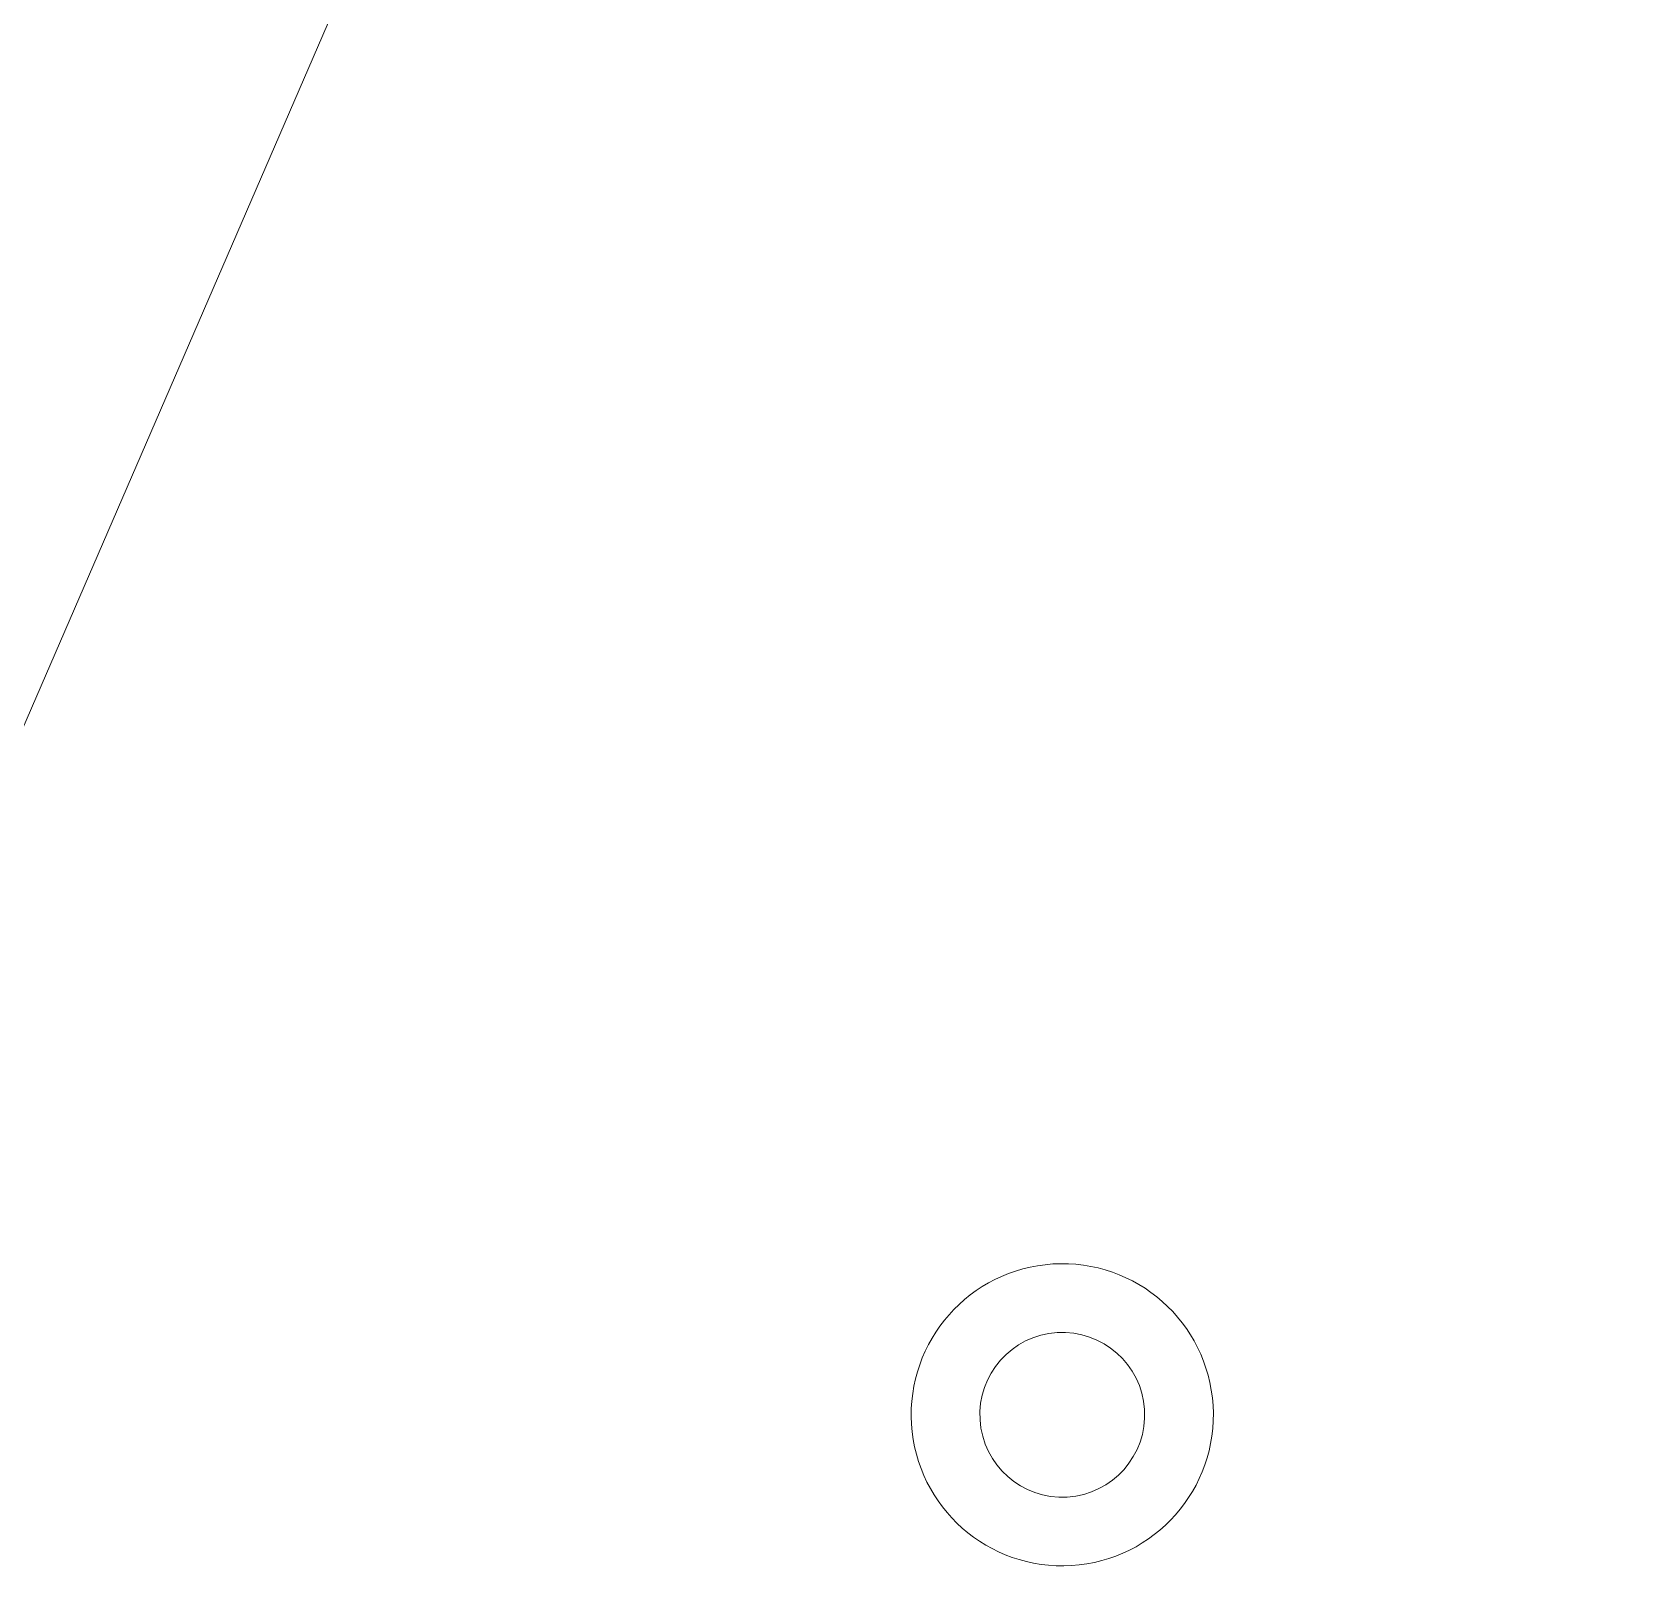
# Model space of a CAD drawing. Header units: inches. Extents: x -600 to 1443, y -822 to 226.
# Drawn here: x 500 to 666.3, y -504.5 to -345.7 of the extents above; entities that cross this region are included whole.
import ezdxf

# ---------------------------------------------------------------- set-up
doc = ezdxf.new("R2010")
doc.units = ezdxf.units.IN
doc.header["$MEASUREMENT"] = 0
doc.layers.add('Layer 1', color=7, linetype='Continuous')

# ---------------------------------------------------------------- blocks, each defined once
blk = doc.blocks.new('block 10')
at = {"layer": 'Layer 1', "color": 7, "lineweight": 18, "true_color": 0xffffff}
blk.add_open_spline([(621.82, -487.44), (621.29, -478.84), (613.89, -472.3), (605.29, -472.84), (596.7, -473.37), (590.17, -480.77), (590.7, -489.36), (591.23, -497.96), (598.63, -504.49), (607.22, -503.96), (615.81, -503.43), (622.35, -496.03), (621.82, -487.44), (621.82, -487.44), (621.82, -487.44), (621.82, -487.44)], degree=3, knots=[0, 0, 0, 0, 1, 1, 1, 2, 2, 2, 3, 3, 3, 4, 4, 4, 5, 5, 5, 5], dxfattribs=at)
blk = doc.blocks.new('block 11')
at = {"layer": 'Layer 1', "color": 7, "lineweight": 18, "true_color": 0xffffff}
blk.add_open_spline([(614.75, -487.87), (614.46, -483.19), (610.42, -479.62), (605.73, -479.91), (601.05, -480.2), (597.48, -484.24), (597.77, -488.92), (598.06, -493.61), (602.1, -497.18), (606.78, -496.89), (611.47, -496.6), (615.04, -492.56), (614.75, -487.87), (614.75, -487.87), (614.75, -487.87), (614.75, -487.87)], degree=3, knots=[0, 0, 0, 0, 1, 1, 1, 2, 2, 2, 3, 3, 3, 4, 4, 4, 5, 5, 5, 5], dxfattribs=at)

msp = doc.modelspace()

# ---------------------------------------------------------------- linework, layer by layer
at = {"layer": 'Layer 1', "color": 18, "lineweight": 18, "true_color": 0x010101}
msp.add_open_spline([(46.06, -44.18), (46.06, -44.18), (234.21, -479.28), (234.21, -479.28), (237.3, -486.43), (246.21, -492.29), (254.01, -492.29), (254.01, -492.29), (322.04, -492.29), (322.04, -492.29), (329.83, -492.29), (336.21, -485.91), (336.21, -478.11), (336.21, -478.11), (336.21, -478.11), (336.21, -478.11), (336.21, -478.11), (336.21, -463.94), (336.21, -463.94), (336.21, -454.55), (343.83, -446.93), (353.22, -446.93), (362.61, -446.93), (370.23, -454.55), (370.23, -463.94), (370.23, -463.94), (370.23, -478.11), (370.23, -478.11), (370.23, -478.11), (370.23, -478.11), (370.23, -478.11), (370.23, -485.91), (376.61, -492.29), (384.4, -492.29), (384.4, -492.29), (452.43, -492.29), (452.43, -492.29), (460.23, -492.29), (469.14, -486.43), (472.24, -479.28), (472.24, -479.28), (660.63, -44.17), (660.63, -44.17), (663.73, -37.02), (666.27, -24.79), (666.27, -17), (666.27, -17), (666.27, 188.9), (666.27, 188.9), (666.27, 196.69), (659.89, 203.07), (652.09, 203.07), (652.09, 203.07), (54.61, 203.07), (54.61, 203.07), (46.82, 203.07), (40.44, 196.69), (40.44, 188.9), (40.44, 188.9), (40.44, -17), (40.44, -17), (40.44, -24.79), (42.97, -37.02), (46.06, -44.18)], degree=3, knots=[0, 0, 0, 0, 1, 1, 1, 2, 2, 2, 3, 3, 3, 4, 4, 4, 5, 5, 5, 6, 6, 6, 7, 7, 7, 8, 8, 8, 9, 9, 9, 10, 10, 10, 11, 11, 11, 12, 12, 12, 13, 13, 13, 14, 14, 14, 15, 15, 15, 16, 16, 16, 17, 17, 17, 18, 18, 18, 19, 19, 19, 20, 20, 20, 21, 21, 21, 21], dxfattribs=at)

# ---------------------------------------------------------------- block references
at = {"layer": 'Layer 1'}
for name in ['block 10', 'block 11']:
    msp.add_blockref(name, (0, 0), dxfattribs=at)

doc.saveas('drawing.dxf')
